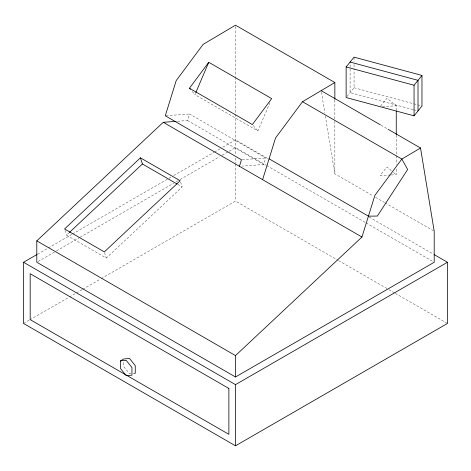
<?xml version="1.0" encoding="UTF-8"?>
<svg xmlns="http://www.w3.org/2000/svg" width="471" height="471" viewBox="0 0 471 471"><rect width="100%" height="100%" fill="white"/><g stroke="black" fill="none" stroke-linecap="round" stroke-linejoin="round"><path stroke-width="0.35" stroke-dasharray="2.35 1.77" d="M177.538 121.259L187.535 120.523L189.56 114L265.732 157.973L263.707 164.503L242.282 166.069M269.954 102.649L257.867 130.95L194.941 94.624L195.518 93.276M347.021 96.449L354.057 87.736L354.057 68.801M380.539 106.14L386.95 98.192L396.258 105.863L396.258 110.261M180.623 182.13L182.153 186.922L106.281 258.061L66.541 235.117L68.678 233.116M37.55 254.187L47.736 248.305M48.372 247.934L71.922 234.34M72.558 233.975L171.214 177.014M173.764 175.548L213.858 152.392M214.493 152.027L220.222 148.718M222.771 147.252L235.5 139.899L267.964 158.639M38.069 261.535L55.902 251.237M56.538 250.872L79.469 237.631M80.105 237.266L173.722 183.213M176.272 181.741L179.457 179.904M180.093 179.539L219.58 156.743M222.124 155.271L228.494 151.591M229.13 151.226L235.5 147.547L266.068 165.197M23.55 323.453L29.279 320.145M29.914 319.78L68.742 297.366M69.378 296.995L75.743 293.321M76.379 292.956L82.107 289.647M82.743 289.276L100.564 278.991M101.2 278.62L235.5 201.088L337.972 260.251M130.962 373.633L129.525 373.762L123.791 366.626L123.791 361.757M165.992 115.725L189.56 114M242.165 159.704L265.732 157.973M382.299 106.57L396.258 105.863M390.382 174.994L380.097 175.518L386.95 167.028L391.33 170.637M391.118 174.959L396.258 174.7L396.258 168.106M354.057 87.736L421.969 106.022M413.061 109.59L350.094 92.64L350.094 62.048M413.768 109.778L416.6 110.544M381.033 125.215L387.403 128.889M325.331 115.966L334.852 173.84L373.061 195.901M375.611 197.373L384.524 202.518M385.166 202.889L433.567 230.831M369.164 217.072L433.45 254.187M266.704 165.562L365.419 222.559M366.055 222.924L432.931 261.535M187.535 120.523L263.707 164.503M338.614 260.616L388.257 289.276M388.893 289.647L394.621 292.956M395.257 293.321L447.45 323.453M177.738 184.373L182.153 186.922M393.52 172.445L396.258 174.7M253.286 125.633L257.867 130.95M192.192 91.433L194.941 94.624M104.527 252.586L106.281 258.061M65.004 230.325L66.541 235.117M321.41 92.098L324.86 113.075M396.258 135.159L396.258 154.93M396.258 155.66L396.258 164.45M354.057 57.144L354.057 61.513M354.057 64.427L354.057 68.071M334.852 100.07L334.852 120.517M334.852 121.247L334.852 173.84M235.5 26.641L235.5 76.473M235.5 77.203L235.5 155.195M235.5 158.109L235.5 163.207M235.5 163.937L235.5 201.088"/><path stroke-width="0.71" d="M239.421 166.281L241.446 159.757L165.28 115.778L176.201 80.588L203.148 44.362L235.5 25.181L334.852 82.537L334.852 99.34M262.606 179.663L275.553 137.95L302.5 101.718L334.852 82.537M235.5 376.988L235.5 355.587L361.958 237.025L374.904 195.312L401.851 159.08L420.521 148.012L434.203 231.196L434.203 262.27L235.5 376.988L36.797 262.27L36.797 240.869L163.254 122.301L176.107 121.359M195.806 92.599L208.753 62.278L271.679 98.61L252.368 124.568L189.448 88.236L208.753 62.278M346.138 66.947L354.057 57.144L421.969 75.431L421.969 106.022L414.056 115.825L346.138 97.538L346.138 66.947L414.056 85.233L421.969 75.431M140.44 157.814L64.568 228.953L104.309 251.897L180.181 180.758L140.44 157.814L142.413 163.979L177.108 184.008M69.213 232.615L142.413 163.979M434.085 254.552L447.45 262.27L447.45 323.453L235.5 445.819L23.55 323.453L23.55 262.27L36.915 254.552M120.476 360.886L126.216 360.374L131.951 367.51L131.951 375.157L126.216 375.67L120.476 368.534L120.476 360.886L123.791 358.979L129.525 358.466L135.259 365.602L135.259 373.25L133.829 373.373M23.55 262.27L235.5 384.636L447.45 262.27M350.094 62.048L418.012 80.329L418.012 110.921M321.169 90.65L380.397 124.844M388.039 129.26L420.521 148.012M302.5 101.718L401.851 159.08L407.645 169.489L377.353 216.054L368.428 216.165L269.076 158.809M163.254 122.301L361.958 237.025M36.797 240.869L235.5 355.587M189.448 88.236L190.361 89.302M414.056 85.233L414.056 115.825M396.258 110.991L396.258 134.423M235.5 384.636L235.5 445.819M228.877 388.463L30.173 273.739L30.173 319.626L228.877 434.35L228.877 388.463"/></g></svg>
